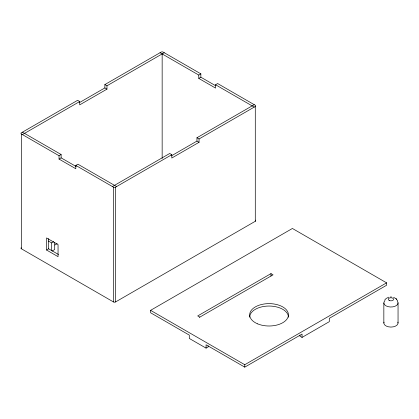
<?xml version="1.0" encoding="UTF-8"?>
<svg xmlns="http://www.w3.org/2000/svg" width="419" height="419" viewBox="0 0 419 419"><rect width="100%" height="100%" fill="white"/><g stroke="black" fill="none" stroke-linecap="round" stroke-linejoin="round"><path stroke-width="0.63" d="M383.841 322.976L383.846 302.989M384.621 300.145L386.224 298.396L388.858 297.186M51.694 250.735L51.694 242.931L53.695 241.669M52.192 251.07L54.7 249.499L54.7 242.339M79.285 102.692L104.87 87.922L104.87 84.58L161.106 52.113A1.482 0.854 0 0 1 163.201 52.113L200.853 73.854L200.853 77.196L215.392 85.591M22.432 134.593L79.71 101.524L79.71 104.865L106.965 89.132L106.965 85.79L164.243 52.715M79.71 101.524L77.62 100.314L21.385 132.781A1.482 0.854 0 0 0 21.385 133.991L59.042 155.732L61.132 154.522L61.132 157.863L76.232 166.579M160.058 52.715L198.763 75.064L200.853 73.854M59.042 155.732L59.042 159.073L61.132 157.863M198.763 75.064L198.763 78.405L200.853 77.196M59.042 159.073L75.813 168.757L75.813 165.416L77.908 164.206L116.613 186.549M198.763 78.405L215.539 88.09L215.539 84.748L217.629 83.538L255.286 105.279A1.482 0.854 0 0 1 255.286 106.489L255.286 221.279L115.565 301.947A1.482 0.854 0 0 1 113.47 301.947L21.385 248.781A1.482 0.854 0 0 1 21.133 247.765M112.423 186.549L169.705 153.48L171.8 154.69L171.8 158.031L199.051 142.298L199.051 138.956L255.286 106.489M171.376 155.858L196.961 141.088L196.961 137.746L254.239 104.677M75.813 165.416L113.47 187.157A1.482 0.854 0 0 0 115.565 187.157L171.8 154.69M54.852 245.021L57.11 243.717M46.54 250.017L58.052 256.664L58.052 244.576L46.54 237.934L46.54 250.017L48.635 248.807L58.503 254.506M208.159 345.811L208.159 346.927L206.069 348.131L189.294 338.447L189.294 335.106L150.589 312.763L150.589 310.343L292.404 228.47L386.585 282.846L386.585 285.26L329.303 318.33L329.303 321.672L302.052 337.405L299.957 336.2L299.957 335.085M199.402 317.361L273.057 274.838L270.967 273.628L197.716 315.921L199.805 317.131M150.589 310.343L244.769 364.719L386.585 282.846M206.069 348.131L206.069 344.79L244.769 367.138L302.052 334.069L302.052 337.405M390.445 296.956L391.446 296.956M393.52 297.322L396.028 298.674L397.61 300.816M215.539 84.748L254.239 107.091M104.87 84.58L106.965 85.79M196.961 137.746L199.051 138.956M104.87 87.922L106.965 89.132M196.961 141.088L199.051 142.298M22.432 132.179L61.132 154.522M48.426 241.045L51.694 242.931M396.573 299.197L396.028 298.674M398.05 302.843L398.05 322.976M270.967 273.628L270.967 276.042M244.769 364.719L244.769 367.138M162.153 53.925L162.153 158.461M115.565 187.157L115.565 301.947M113.47 187.157L113.47 301.947M48.635 238.631L48.635 248.807M21.385 133.991L21.385 248.781M397.898 322.132A7.102 4.101 0 0 1 390.948 327.077A7.102 4.101 0 0 1 383.993 322.132M397.406 301.214A7.102 4.101 0 0 1 390.44 307.007A7.102 4.101 0 0 1 384.972 300.701M255.375 220.127A1.482 0.854 0 0 1 255.286 221.279M249.666 317.23A19.389 11.193 0 0 1 269.056 306.038A19.389 11.193 0 0 1 288.44 317.23M389.612 300.622A2.666 1.54 0 0 0 393.609 299.292A2.666 1.54 0 0 0 389.612 297.961A2.666 1.54 0 0 0 389.612 300.622M257.68 323.877A19.389 11.193 0 0 0 288.335 315.973A19.389 11.193 0 0 0 261.147 304.597A19.389 11.193 0 0 0 257.68 323.877"/></g></svg>
